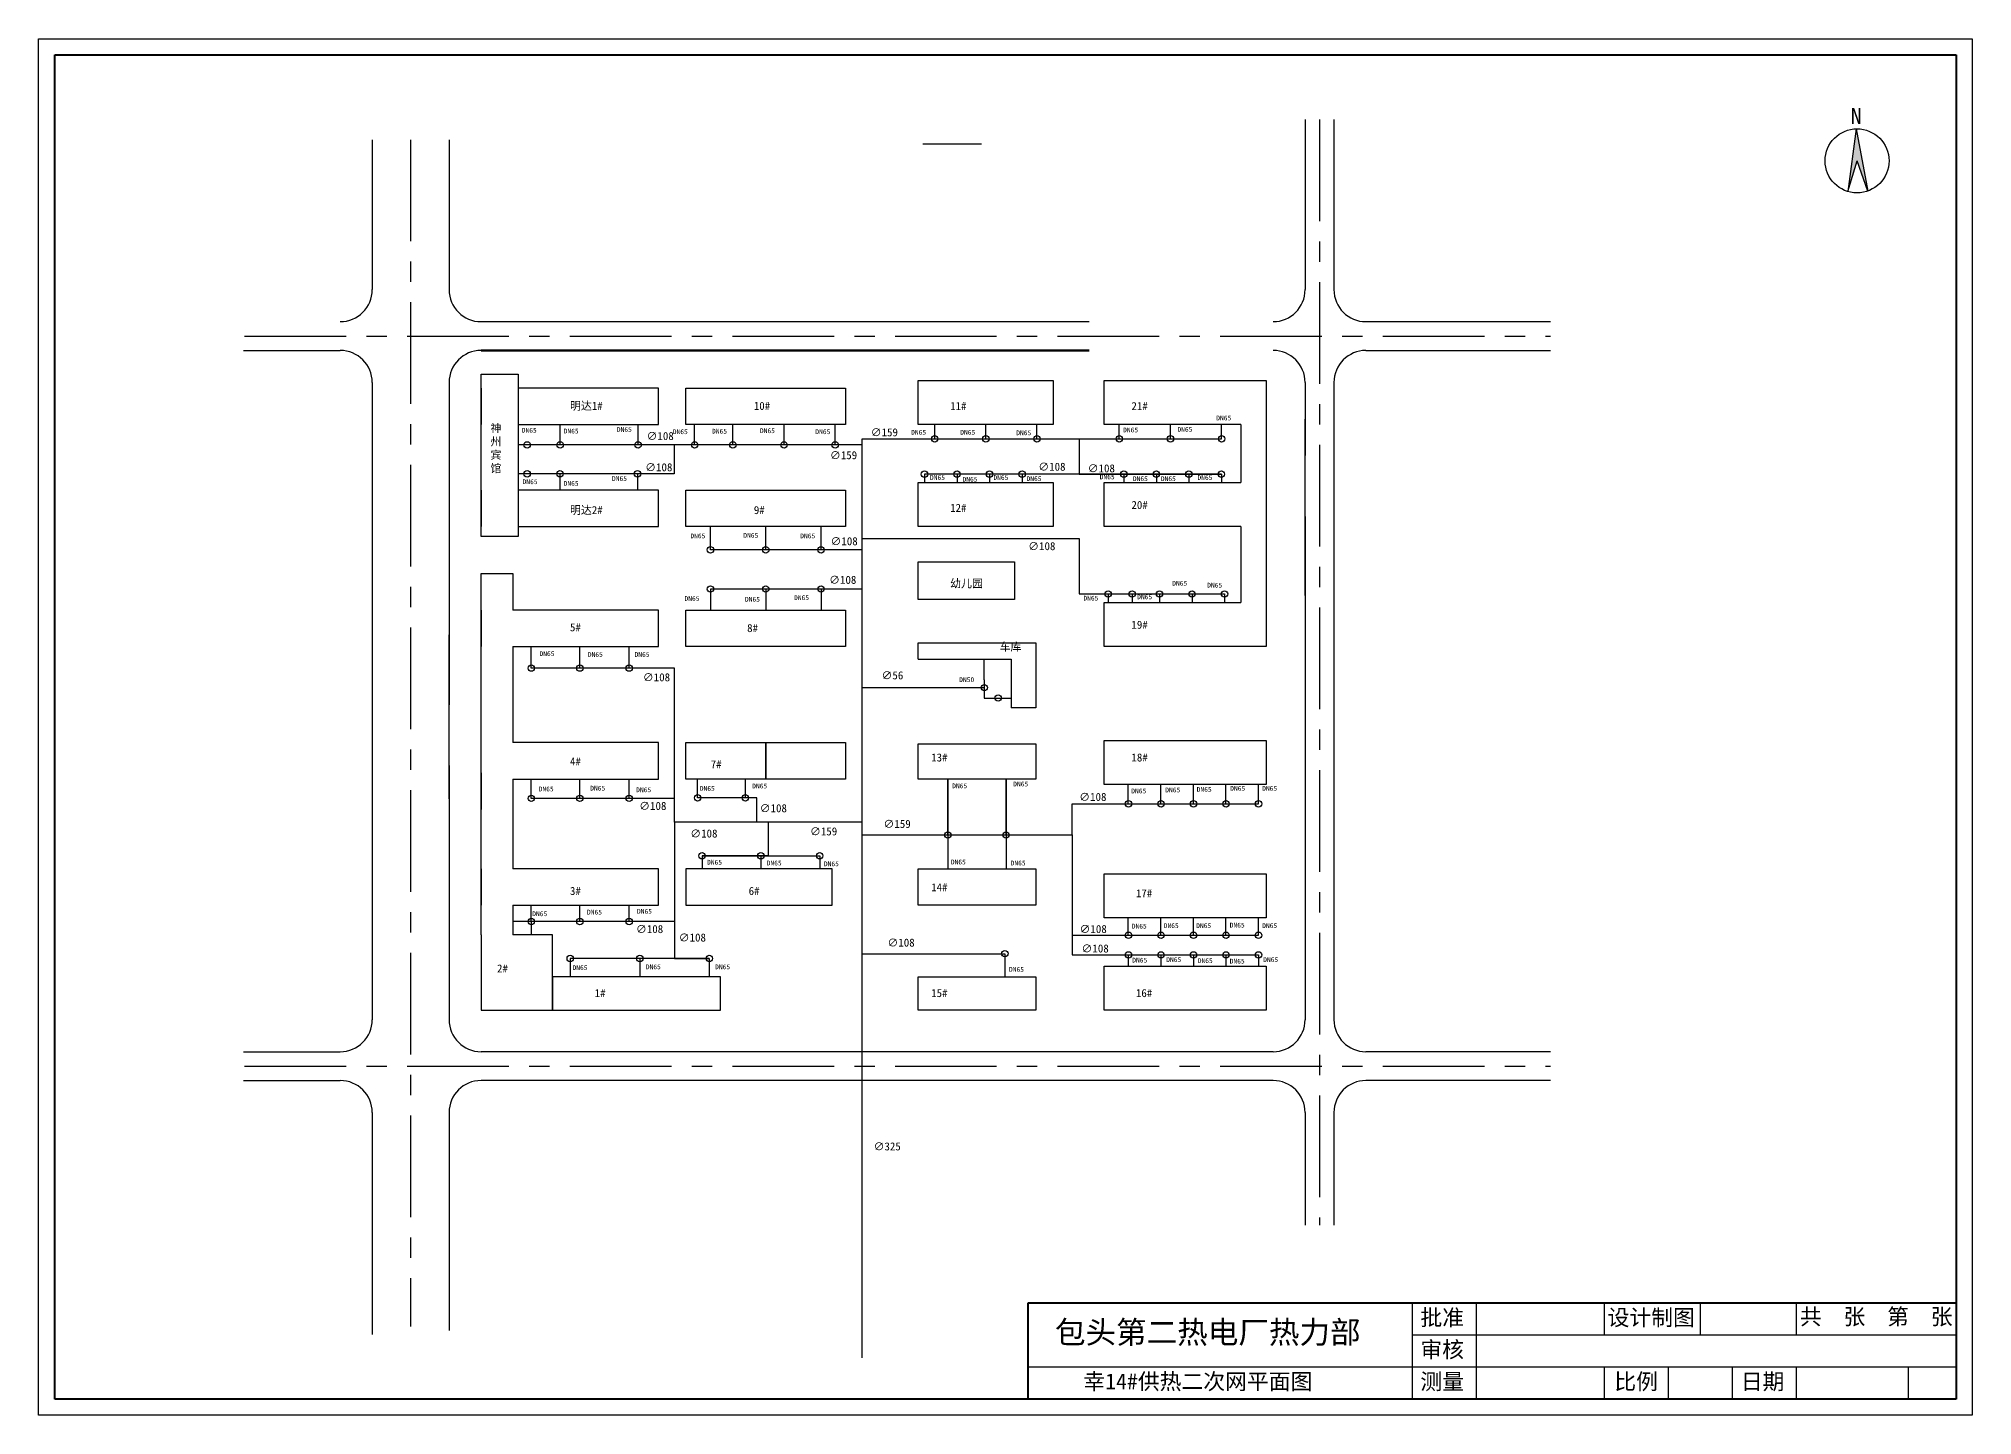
# Model space of a CAD drawing. Header units: millimetres. Extents: x 710 to 1840, y -171 to 1894.
# Drawn here: x 710 to 1314, y 804 to 1234 of the extents above; entities that cross this region are included whole.
import ezdxf

# ---------------------------------------------------------------- set-up
doc = ezdxf.new("R2010")
doc.units = ezdxf.units.MM
doc.linetypes.add('CENTER', pattern=[50.8, 31.75, -6.35, 6.35, -6.35])
for name, color, linetype in [('围栏', 3, 'Continuous'), ('幸14', 1, 'Continuous'), ('边长', 1, 'Continuous')]:
    doc.layers.add(name, color=color, linetype=linetype)
doc.layers.add('管道', color=7, linetype='Continuous', lineweight=50)

msp = doc.modelspace()

# ---------------------------------------------------------------- hatches: boundary and pattern name
msp.add_hatch(color=256).paths.add_polyline_path([(1277.94, 1205.78), (1275.25, 1186.22), (1278.17, 1195.79), (1281.53, 1186.37)])
msp.add_hatch(color=256).paths.add_polyline_path([(1277.94, 1205.78), (1275.25, 1186.22), (1278.17, 1195.79), (1281.53, 1186.37)])
msp.add_hatch(color=256).paths.add_polyline_path([(1277.94, 1205.78), (1275.25, 1186.22), (1278.17, 1195.79), (1281.53, 1186.37)])

# ---------------------------------------------------------------- linework, layer by layer
at = {"lineweight": 40}
for p, q in [((715.18, 808.95), (715.18, 1228.95)), ((715.18, 1228.95), (1309.18, 1228.95)), ((715.18, 808.95), (715.18, 1228.95)), ((715.18, 1228.95), (1309.18, 1228.95)), ((715.18, 808.95), (715.18, 1228.95)), ((715.18, 1228.95), (1309.18, 1228.95)), ((1309.18, 1228.95), (1309.18, 808.95)), ((1309.18, 1228.95), (1309.18, 808.95)), ((1309.18, 1228.95), (1309.18, 808.95)), ((1309.18, 838.95), (1019.18, 838.95)), ((1019.18, 838.95), (1019.18, 808.95)), ((1309.18, 838.95), (1019.18, 838.95)), ((1019.18, 838.95), (1019.18, 808.95)), ((1309.18, 838.95), (1019.18, 838.95)), ((1019.18, 838.95), (1019.18, 808.95)), ((1309.18, 808.95), (715.18, 808.95)), ((1309.18, 808.95), (715.18, 808.95)), ((1309.18, 808.95), (715.18, 808.95))]:
    msp.add_line(p, q, dxfattribs=at)
for p, q in [((1105.77, 1208.66), (1105.77, 1155.56)), ((1105.77, 1208.66), (1105.77, 1155.56)), ((1105.77, 1208.66), (1105.77, 1155.56)), ((1114.77, 1208.66), (1114.77, 1155.56)), ((1114.77, 1208.66), (1114.77, 1155.56)), ((1114.77, 1208.66), (1114.77, 1155.56)), ((814.37, 1202.4), (814.37, 1155.56)), ((814.37, 1202.4), (814.37, 1155.56)), ((814.37, 1202.4), (814.37, 1155.56)), ((838.37, 1202.4), (838.37, 1155.56)), ((838.37, 1202.4), (838.37, 1155.56)), ((838.37, 1202.4), (838.37, 1155.56)), ((1277.94, 1205.78), (1275.25, 1186.22)), ((1277.94, 1205.78), (1275.25, 1186.22)), ((1277.94, 1205.78), (1275.25, 1186.22)), ((1277.94, 1205.78), (1281.53, 1186.37)), ((1277.94, 1205.78), (1281.53, 1186.37)), ((1277.94, 1205.78), (1281.53, 1186.37)), ((1275.25, 1186.22), (1278.17, 1195.79)), ((1275.25, 1186.22), (1278.17, 1195.79)), ((1275.25, 1186.22), (1278.17, 1195.79)), ((1281.53, 1186.37), (1278.17, 1195.79)), ((1281.53, 1186.37), (1278.17, 1195.79)), ((1281.53, 1186.37), (1278.17, 1195.79)), ((848.37, 1145.56), (1038.32, 1145.56)), ((848.37, 1145.56), (1038.32, 1145.56)), ((848.37, 1145.56), (1038.32, 1145.56)), ((1124.77, 1145.56), (1182.37, 1145.56)), ((1124.77, 1145.56), (1182.37, 1145.56)), ((1124.77, 1145.56), (1182.37, 1145.56)), ((774.13, 1136.56), (804.37, 1136.56)), ((774.13, 1136.56), (804.37, 1136.56)), ((774.13, 1136.56), (804.37, 1136.56)), ((1124.77, 1136.56), (1182.37, 1136.56)), ((1124.77, 1136.56), (1182.37, 1136.56)), ((1124.77, 1136.56), (1182.37, 1136.56)), ((814.37, 1126.56), (814.37, 927.53)), ((814.37, 1126.56), (814.37, 927.53)), ((814.37, 1126.56), (814.37, 927.53)), ((838.37, 1126.56), (838.37, 1025.92)), ((838.37, 1126.56), (838.37, 1025.92)), ((838.37, 1126.56), (838.37, 1025.92)), ((1105.77, 1126.56), (1105.77, 1103.74)), ((1105.77, 1126.56), (1105.77, 1103.74)), ((1105.77, 1126.56), (1105.77, 1103.74)), ((1114.77, 1126.56), (1114.77, 927.53)), ((1114.77, 1126.56), (1114.77, 927.53)), ((1114.77, 1126.56), (1114.77, 927.53)), ((1105.77, 1060.05), (1105.77, 1115.15)), ((1105.77, 1084.74), (1105.77, 927.53)), ((1105.77, 1084.74), (1105.77, 927.53)), ((1105.77, 1084.74), (1105.77, 927.53)), ((838.37, 1006.92), (838.37, 927.53)), ((838.37, 1006.92), (838.37, 927.53)), ((838.37, 1006.92), (838.37, 927.53)), ((774.13, 917.53), (804.37, 917.53)), ((774.13, 917.53), (804.37, 917.53)), ((774.13, 917.53), (804.37, 917.53)), ((1095.77, 917.53), (848.37, 917.53)), ((1095.77, 917.53), (848.37, 917.53)), ((1095.77, 917.53), (848.37, 917.53)), ((1182.37, 917.53), (1124.77, 917.53)), ((1182.37, 917.53), (1124.77, 917.53)), ((1182.37, 917.53), (1124.77, 917.53)), ((774.13, 908.53), (804.37, 908.53)), ((774.13, 908.53), (804.37, 908.53)), ((774.13, 908.53), (804.37, 908.53)), ((1095.77, 908.53), (848.37, 908.53)), ((1095.77, 908.53), (848.37, 908.53)), ((1095.77, 908.53), (848.37, 908.53)), ((1182.37, 908.53), (1124.77, 908.53)), ((1182.37, 908.53), (1124.77, 908.53)), ((1182.37, 908.53), (1124.77, 908.53)), ((814.37, 898.53), (814.37, 829.21)), ((814.37, 898.53), (814.37, 829.21)), ((814.37, 898.53), (814.37, 829.21)), ((838.37, 898.53), (838.37, 830.45)), ((838.37, 898.53), (838.37, 830.45)), ((838.37, 898.53), (838.37, 830.45)), ((1105.77, 898.53), (1105.77, 863.35)), ((1105.77, 898.53), (1105.77, 863.35)), ((1105.77, 898.53), (1105.77, 863.35)), ((1114.77, 898.53), (1114.77, 863.35)), ((1114.77, 898.53), (1114.77, 863.35)), ((1114.77, 898.53), (1114.77, 863.35)), ((1139.18, 838.95), (1139.18, 808.95)), ((1139.18, 838.95), (1139.18, 808.95)), ((1139.18, 838.95), (1139.18, 808.95)), ((1159.18, 838.95), (1159.18, 808.95)), ((1159.18, 838.95), (1159.18, 808.95)), ((1159.18, 838.95), (1159.18, 808.95)), ((1199.18, 838.95), (1199.18, 828.95)), ((1199.18, 838.95), (1199.18, 828.95)), ((1199.18, 838.95), (1199.18, 828.95)), ((1229.22, 838.95), (1229.22, 828.95)), ((1229.22, 838.95), (1229.22, 828.95)), ((1229.22, 838.95), (1229.22, 828.95)), ((1259.18, 838.95), (1259.18, 828.95)), ((1259.18, 838.95), (1259.18, 828.95)), ((1259.18, 838.95), (1259.18, 828.95)), ((1309.18, 828.95), (1139.18, 828.95)), ((1309.18, 828.95), (1139.18, 828.95)), ((1309.18, 828.95), (1139.18, 828.95)), ((1309.18, 818.95), (1019.18, 818.95)), ((1309.18, 818.95), (1019.18, 818.95)), ((1309.18, 818.95), (1019.18, 818.95)), ((1199.18, 818.95), (1199.18, 808.95)), ((1199.18, 818.95), (1199.18, 808.95)), ((1199.18, 818.95), (1199.18, 808.95)), ((1219.18, 818.95), (1219.18, 808.95)), ((1219.18, 818.95), (1219.18, 808.95)), ((1219.18, 818.95), (1219.18, 808.95)), ((1239.18, 818.95), (1239.18, 808.95)), ((1239.18, 818.95), (1239.18, 808.95)), ((1239.18, 818.95), (1239.18, 808.95)), ((1259.18, 818.95), (1259.18, 808.95)), ((1259.18, 818.95), (1259.18, 808.95)), ((1259.18, 818.95), (1259.18, 808.95)), ((1294.18, 818.95), (1294.18, 808.95)), ((1294.18, 818.95), (1294.18, 808.95)), ((1294.18, 818.95), (1294.18, 808.95)), ((1309.18, 818.95), (1309.18, 808.95)), ((1309.18, 818.95), (1309.18, 808.95)), ((1309.18, 818.95), (1309.18, 808.95))]:
    msp.add_line(p, q)
at = {"color": 3, "linetype": 'CENTER'}
for p, q in [((1110.27, 1208.66), (1110.27, 863.35)), ((1110.27, 1208.66), (1110.27, 863.35)), ((1110.27, 1208.66), (1110.27, 863.35)), ((774.47, 1141.06), (1182.37, 1141.06)), ((774.47, 1141.06), (1182.37, 1141.06)), ((774.47, 1141.06), (1182.37, 1141.06)), ((774.47, 913.03), (1182.37, 913.03)), ((774.47, 913.03), (1182.37, 913.03)), ((774.47, 913.03), (1182.37, 913.03))]:
    msp.add_line(p, q, dxfattribs=at)
at = {"color": 0}
msp.add_line((838.37, 996.5), (838.37, 1047.79), dxfattribs=at)
msp.add_circle((1278.17, 1195.79), 10)
msp.add_circle((1278.17, 1195.79), 10)
msp.add_circle((1278.17, 1195.79), 10)
for centre, start, end in [((804.37, 1155.56), 270, 0), ((804.37, 1155.56), 270, 0), ((804.37, 1155.56), 270, 0), ((848.37, 1155.56), 180, 270), ((848.37, 1155.56), 180, 270), ((848.37, 1155.56), 180, 270), ((1095.77, 1155.56), 270, 0), ((1095.77, 1155.56), 270, 0), ((1095.77, 1155.56), 270, 0), ((1124.77, 1155.56), 180, 270), ((1124.77, 1155.56), 180, 270), ((1124.77, 1155.56), 180, 270), ((804.37, 1126.56), 0, 90), ((804.37, 1126.56), 0, 90), ((804.37, 1126.56), 0, 90), ((848.37, 1126.56), 90, 180), ((848.37, 1126.56), 90, 180), ((848.37, 1126.56), 90, 180), ((1095.77, 1126.56), 0, 90), ((1095.77, 1126.56), 0, 90), ((1095.77, 1126.56), 0, 90), ((1124.77, 1126.56), 90, 180), ((1124.77, 1126.56), 90, 180), ((1124.77, 1126.56), 90, 180), ((804.37, 927.53), 270, 0), ((804.37, 927.53), 270, 0), ((804.37, 927.53), 270, 0), ((848.37, 927.53), 180, 270), ((848.37, 927.53), 180, 270), ((848.37, 927.53), 180, 270), ((1095.77, 927.53), 270, 0), ((1095.77, 927.53), 270, 0), ((1095.77, 927.53), 270, 0), ((1124.77, 927.53), 180, 270), ((1124.77, 927.53), 180, 270), ((1124.77, 927.53), 180, 270), ((804.37, 898.53), 0, 90), ((804.37, 898.53), 0, 90), ((804.37, 898.53), 0, 90), ((848.37, 898.53), 90, 180), ((848.37, 898.53), 90, 180), ((848.37, 898.53), 90, 180), ((1095.77, 898.53), 0, 90), ((1095.77, 898.53), 0, 90), ((1095.77, 898.53), 0, 90), ((1124.77, 898.53), 90, 180), ((1124.77, 898.53), 90, 180), ((1124.77, 898.53), 90, 180)]:
    msp.add_arc(centre, 10, start, end)
at = {"layer": '围栏', "linetype": 'CENTER'}
msp.add_line((826.37, 1202.4), (826.37, 831.68), dxfattribs=at)
msp.add_line((826.37, 1202.4), (826.37, 831.68), dxfattribs=at)
msp.add_line((826.37, 1202.4), (826.37, 831.68), dxfattribs=at)
at = {"layer": '幸14'}
for p, q in [((1043.01, 1127.16), (1093.63, 1127.16)), ((1043.01, 1113.42), (1043.01, 1127.16)), ((1093.63, 1127.16), (1093.63, 1113.42)), ((873.08, 1107.06), (873.08, 1113.42)), ((897.41, 1107.06), (897.41, 1113.42)), ((915.08, 1107.06), (915.08, 1113.42)), ((927.03, 1107.06), (927.03, 1113.42)), ((943, 1107.06), (943, 1113.42)), ((958.98, 1107.06), (958.98, 1113.42)), ((990.06, 1108.95), (990.06, 1113.42)), ((1006.04, 1108.95), (1006.04, 1113.42)), ((1022.01, 1108.95), (1022.01, 1113.42)), ((1085.72, 1113.42), (1043.01, 1113.42)), ((1047.74, 1108.95), (1047.74, 1113.42)), ((1063.71, 1108.95), (1063.71, 1113.42)), ((1079.69, 1108.95), (1079.69, 1113.42)), ((1085.72, 1113.42), (1085.72, 1095.28)), ((1093.63, 1113.42), (1093.63, 1057.83)), ((862.75, 1107.06), (859.94, 1107.06)), ((967.41, 1107.06), (862.75, 1107.06)), ((908.7, 1107.06), (908.7, 1098.03)), ((967.41, 821.94), (967.41, 1108.95)), ((967.41, 1108.95), (1079.69, 1108.95)), ((967.41, 1107.06), (967.41, 1107.06)), ((967.41, 1107.06), (967.41, 1107.06)), ((1035.18, 1108.95), (1035.18, 1097.94)), ((862.75, 1098.03), (859.94, 1098.03)), ((908.7, 1098.03), (862.75, 1098.03)), ((873.02, 1098.03), (873.02, 1092.94)), ((897.23, 1098.03), (897.23, 1092.94)), ((1079.69, 1097.94), (986.89, 1097.94)), ((986.89, 1097.94), (986.89, 1095.28)), ((997.04, 1097.94), (997.04, 1095.28)), ((1007.2, 1097.94), (1007.2, 1095.28)), ((1017.36, 1097.94), (1017.36, 1095.28)), ((1035.18, 1097.94), (1079.69, 1097.94)), ((1043.01, 1095.28), (1085.72, 1095.28)), ((1043.01, 1081.54), (1043.01, 1095.28)), ((1049.14, 1097.94), (1049.14, 1095.28)), ((1059.3, 1097.94), (1059.3, 1095.28)), ((1069.46, 1097.94), (1069.46, 1095.28)), ((1079.61, 1097.94), (1079.61, 1095.28)), ((1093.63, 1095.28), (1093.63, 1081.54)), ((920.01, 1074.28), (920.01, 1081.54)), ((937.29, 1074.28), (937.29, 1081.54)), ((954.56, 1074.28), (954.56, 1081.54)), ((1085.72, 1081.54), (1043.01, 1081.54)), ((1085.72, 1081.54), (1085.72, 1057.83)), ((967.41, 1077.83), (1035.18, 1077.83)), ((1035.18, 1077.83), (1035.18, 1060.5)), ((967.41, 1074.28), (920.01, 1074.28)), ((967.41, 1074.28), (967.41, 1074.28)), ((848.44, 954.02), (848.44, 1066.93)), ((848.44, 1066.93), (858.3, 1066.93)), ((858.3, 1066.93), (858.3, 1055.49)), ((967.41, 1062.04), (920.01, 1062.04)), ((920.01, 1062.04), (920.01, 1055.49)), ((937.29, 1062.04), (937.29, 1055.49)), ((954.56, 1062.04), (954.56, 1055.49)), ((1035.18, 1060.5), (1080.61, 1060.5)), ((1043.01, 1057.83), (1085.72, 1057.83)), ((1043.01, 1044.09), (1043.01, 1057.83)), ((1044.24, 1060.5), (1044.24, 1057.83)), ((1051.72, 1060.5), (1051.72, 1057.83)), ((1060.29, 1060.5), (1060.29, 1057.83)), ((1070.45, 1060.5), (1070.45, 1057.83)), ((1080.61, 1060.5), (1080.61, 1057.83)), ((1093.63, 1057.83), (1093.63, 1044.09)), ((848.44, 1055.49), (848.44, 1044.1)), ((903.83, 1055.49), (858.3, 1055.49)), ((903.83, 1044.1), (903.83, 1055.49)), ((984.88, 1045.26), (1021.62, 1045.26)), ((984.88, 1040.18), (984.88, 1045.26)), ((1021.62, 1045.26), (1021.62, 1024.93)), ((858.3, 1044.1), (903.83, 1044.1)), ((858.3, 1044.1), (858.3, 1014.08)), ((864.07, 1037.35), (864.07, 1044.1)), ((879.25, 1037.35), (879.25, 1044.1)), ((894.65, 1037.35), (894.65, 1044.1)), ((984.88, 1040.18), (1013.95, 1040.18)), ((1005.57, 1033.69), (1005.57, 1040.18)), ((1013.95, 1040.18), (1013.95, 1024.93)), ((1093.63, 1044.09), (1043.01, 1044.09)), ((908.78, 1037.35), (864.07, 1037.35)), ((908.78, 989.19), (908.78, 1037.35)), ((967.41, 1033.69), (967.41, 1033.69)), ((1005.57, 1033.69), (1005.57, 1028)), ((967.41, 1031.25), (1005.57, 1031.25)), ((1005.57, 1028), (1009.9, 1028)), ((1009.9, 1028), (1013.95, 1028)), ((1021.62, 1024.93), (1013.95, 1024.93)), ((903.83, 1014.08), (858.3, 1014.08)), ((903.83, 1002.68), (903.83, 1014.08)), ((848.44, 1004.59), (848.44, 993.19)), ((858.3, 1002.68), (903.83, 1002.68)), ((858.3, 1002.68), (858.3, 974.66)), ((864.07, 996.66), (864.07, 1002.68)), ((879.25, 996.66), (879.25, 1002.68)), ((894.65, 996.66), (894.65, 1002.68)), ((916.02, 996.83), (916.02, 1002.68)), ((930.93, 996.83), (930.93, 1002.68)), ((994.15, 985.22), (994.15, 1002.68)), ((994.15, 1002.68), (994.15, 974.66)), ((1012.35, 985.22), (1012.35, 1002.68)), ((1012.35, 1002.68), (1012.35, 974.66)), ((908.78, 996.66), (864.07, 996.66)), ((934.48, 996.83), (916.02, 996.83)), ((934.48, 989.19), (934.48, 996.83)), ((1050.55, 994.96), (1050.55, 1001)), ((1060.71, 994.96), (1060.71, 1001)), ((1070.87, 994.96), (1070.87, 1001)), ((1081.02, 994.96), (1081.02, 1001)), ((1091.23, 994.96), (1091.23, 1001)), ((1032.99, 985.22), (1032.99, 994.96)), ((1032.99, 994.96), (1091.23, 994.96)), ((967.41, 989.19), (908.78, 989.19)), ((908.78, 989.19), (908.78, 946.65)), ((938.1, 989.19), (938.1, 978.72)), ((967.41, 986.96), (967.41, 986.96)), ((967.41, 985.22), (967.41, 985.22)), ((967.41, 985.22), (1032.99, 985.22)), ((1032.99, 985.22), (1032.99, 947.75)), ((917.39, 978.72), (917.39, 974.66)), ((938.1, 978.72), (917.4, 978.72)), ((917.4, 978.72), (954.15, 978.72)), ((935.77, 978.72), (935.77, 974.66)), ((954.15, 978.72), (954.15, 974.66)), ((848.44, 974.66), (848.44, 963.26)), ((903.83, 974.66), (858.3, 974.66)), ((903.83, 963.26), (903.83, 974.66)), ((858.3, 963.26), (903.83, 963.26)), ((858.3, 963.26), (858.3, 954.02)), ((864.07, 958.18), (864.07, 963.26)), ((879.25, 958.18), (879.25, 963.26)), ((894.65, 958.18), (894.65, 963.26)), ((864.07, 958.18), (858.3, 958.18)), ((908.78, 958.18), (864.07, 958.18)), ((864.07, 958.18), (864.07, 954.02)), ((1050.54, 953.9), (1050.54, 959.35)), ((1060.7, 953.9), (1060.7, 959.35)), ((1070.86, 953.9), (1070.86, 959.35)), ((1081.02, 953.9), (1081.02, 959.35)), ((1091.23, 953.9), (1091.23, 959.35)), ((848.44, 954.02), (848.44, 930.53)), ((870.67, 954.02), (858.3, 954.02)), ((870.67, 930.53), (870.67, 954.02)), ((1032.99, 953.9), (1091.23, 953.9)), ((919.66, 946.65), (876.22, 946.65)), ((876.22, 946.65), (876.22, 940.96)), ((897.94, 946.65), (897.94, 940.96)), ((908.78, 946.65), (919.66, 946.65)), ((919.66, 946.65), (919.66, 940.96)), ((967.41, 948.14), (967.41, 948.14)), ((967.41, 948.14), (1011.97, 948.14)), ((1011.97, 948.14), (1011.97, 940.96)), ((1032.99, 947.75), (1091.23, 947.75)), ((1050.54, 947.75), (1050.54, 944.27)), ((1060.7, 947.75), (1060.7, 944.27)), ((1070.86, 947.75), (1070.86, 944.27)), ((1081.02, 947.75), (1081.02, 944.27)), ((1091.23, 947.75), (1091.23, 944.27)), ((848.44, 930.53), (870.67, 930.53))]:
    msp.add_line(p, q, dxfattribs=at)
for points in [[(848.44, 1129.21), (859.94, 1129.21), (859.94, 1078.42), (848.44, 1078.42)], [(912.33, 1124.82), (962.24, 1124.82), (962.24, 1113.42), (912.33, 1113.42)], [(984.88, 1127.16), (1027.06, 1127.16), (1027.06, 1113.42), (984.88, 1113.42)], [(984.88, 1095.28), (1027.06, 1095.28), (1027.06, 1081.54), (984.88, 1081.54)], [(912.33, 1092.94), (962.24, 1092.94), (962.24, 1081.54), (912.33, 1081.54)], [(984.88, 1070.55), (1014.95, 1070.55), (1014.95, 1058.73), (984.88, 1058.73)], [(912.33, 1055.49), (962.24, 1055.49), (962.24, 1044.1), (912.33, 1044.1)], [(1043.01, 1014.74), (1093.63, 1014.74), (1093.63, 1001), (1043.01, 1001)], [(912.33, 1014.08), (962.24, 1014.08), (962.24, 1002.68), (912.33, 1002.68)], [(937.29, 1002.68), (937.29, 1002.68), (937.29, 1014.08), (937.29, 1014.08)], [(984.88, 1013.67), (1021.62, 1013.67), (1021.62, 1002.68), (984.88, 1002.68)], [(912.33, 963.26), (958.05, 963.26), (958.05, 974.66), (912.33, 974.66)], [(984.88, 974.66), (1021.62, 974.66), (1021.62, 963.26), (984.88, 963.26)], [(1043.01, 973.09), (1093.63, 973.09), (1093.63, 959.35), (1043.01, 959.35)], [(1043.01, 944.27), (1093.63, 944.27), (1093.63, 930.53), (1043.01, 930.53)], [(870.67, 930.53), (923.11, 930.53), (923.11, 940.96), (870.67, 940.96)], [(984.88, 940.96), (1021.62, 940.96), (1021.62, 930.53), (984.88, 930.53)]]:
    msp.add_lwpolyline(points, close=True, dxfattribs=at)
for points in [[(848.44, 1124.82), (848.44, 1113.42)], [(859.94, 1113.42), (903.83, 1113.42), (903.83, 1124.82), (859.94, 1124.82)], [(848.44, 1092.94), (848.44, 1081.54)], [(859.94, 1081.54), (903.83, 1081.54), (903.83, 1092.94), (859.94, 1092.94)]]:
    msp.add_lwpolyline(points, dxfattribs=at)
for centre in [(862.75, 1107.06), (873.08, 1107.06), (897.41, 1107.06), (915.08, 1107.06), (927.03, 1107.06), (943, 1107.06), (958.98, 1107.06), (990.06, 1108.95), (1006.04, 1108.95), (1022.01, 1108.95), (1047.74, 1108.95), (1063.71, 1108.95), (1079.69, 1108.95), (862.75, 1098.03), (873.02, 1098.03), (897.23, 1098.03), (986.89, 1097.94), (997.04, 1097.94), (1007.2, 1097.94), (1017.36, 1097.94), (1049.14, 1097.94), (1059.3, 1097.94), (1069.46, 1097.94), (1079.61, 1097.94), (920.01, 1074.28), (937.29, 1074.28), (954.56, 1074.28), (920.01, 1062.04), (937.29, 1062.04), (954.56, 1062.04), (1044.24, 1060.5), (1051.72, 1060.5), (1060.29, 1060.5), (1070.45, 1060.5), (1080.61, 1060.5), (864.07, 1037.35), (879.25, 1037.35), (894.65, 1037.35), (1005.57, 1031.25), (1009.9, 1028), (864.07, 996.66), (879.25, 996.66), (894.65, 996.66), (916.02, 996.83), (930.93, 996.83), (1050.6, 994.96), (1060.76, 994.96), (1070.92, 994.96), (1081.07, 994.96), (1091.23, 994.96), (994.15, 985.22), (1012.35, 985.22), (917.39, 978.72), (935.77, 978.72), (954.15, 978.72), (864.07, 958.18), (879.25, 958.18), (894.65, 958.18), (1050.6, 953.9), (1060.76, 953.9), (1070.92, 953.9), (1081.07, 953.9), (1091.23, 953.9), (1011.97, 948.14), (1050.6, 947.75), (1060.76, 947.75), (1070.92, 947.75), (1081.07, 947.75), (1091.23, 947.75), (876.22, 946.65), (897.94, 946.65), (919.66, 946.65)]:
    msp.add_circle(centre, 1, dxfattribs=at)
at = {"layer": '管道', "color": 0}
msp.add_line((848.37, 1136.56), (1038.32, 1136.56), dxfattribs=at)
msp.add_line((848.37, 1136.56), (1038.32, 1136.56), dxfattribs=at)
msp.add_line((848.37, 1136.56), (1038.32, 1136.56), dxfattribs=at)
at = {"layer": '边长'}
for p, q in [((710.18, 1233.95), (1314.18, 1233.95)), ((710.18, 803.95), (710.18, 1233.95)), ((710.18, 1233.95), (1314.18, 1233.95)), ((710.18, 803.95), (710.18, 1233.95)), ((710.18, 1233.95), (1314.18, 1233.95)), ((710.18, 803.95), (710.18, 1233.95)), ((1314.18, 1233.95), (1314.18, 803.95)), ((1314.18, 1233.95), (1314.18, 803.95)), ((1314.18, 1233.95), (1314.18, 803.95)), ((1314.18, 803.95), (710.18, 803.95)), ((1314.18, 803.95), (710.18, 803.95)), ((1314.18, 803.95), (710.18, 803.95))]:
    msp.add_line(p, q, dxfattribs=at)
at = {"layer": '边长', "color": 2}
msp.add_line((1004.71, 1201.04), (986.31, 1201.04), dxfattribs=at)
msp.add_line((1004.71, 1201.04), (986.31, 1201.04), dxfattribs=at)
msp.add_line((1004.71, 1201.04), (986.31, 1201.04), dxfattribs=at)

# ---------------------------------------------------------------- texts
at = {"attachment_point": 1}
for s, insert, char_height, width in [('N', (1276.21, 1212.31), 5, 13.437), ('N', (1276.21, 1212.31), 5, 13.437), ('N', (1276.21, 1212.31), 5, 13.437), ('{\\fSimHei|b0|i0|c134|p2;包头第二热电厂热力部}', (1027.63, 833.41), 7, 133.3392), ('{\\fSimHei|b0|i0|c134|p2;包头第二热电厂热力部}', (1027.63, 833.41), 7, 133.3392), ('{\\fSimHei|b0|i0|c134|p2;包头第二热电厂热力部}', (1027.63, 833.41), 7, 133.3392), ('{\\fFangSong_GB2312|b0|i0|c134|p49;批准}', (1141.77, 837.01), 5, 88.5221), ('{\\fFangSong_GB2312|b0|i0|c134|p49;批准}', (1141.77, 837.01), 5, 88.5221), ('{\\fFangSong_GB2312|b0|i0|c134|p49;批准}', (1141.77, 837.01), 5, 88.5221), ('{\\fFangSong_GB2312|b0|i0|c134|p49;设计制图}', (1200.24, 837.01), 5, 88.5221), ('{\\fFangSong_GB2312|b0|i0|c134|p49;设计制图}', (1200.24, 837.01), 5, 88.5221), ('{\\fFangSong_GB2312|b0|i0|c134|p49;设计制图}', (1200.24, 837.01), 5, 88.5221), ('{\\fFangSong_GB2312|b0|i0|c134|p49;共  张  第  张}', (1260.32, 837.28), 5, 88.5221), ('{\\fFangSong_GB2312|b0|i0|c134|p49;共  张  第  张}', (1260.32, 837.28), 5, 88.5221), ('{\\fFangSong_GB2312|b0|i0|c134|p49;共  张  第  张}', (1260.32, 837.28), 5, 88.5221), ('{\\fFangSong_GB2312|b0|i0|c134|p49;审核}', (1141.77, 827.01), 5, 88.5221), ('{\\fFangSong_GB2312|b0|i0|c134|p49;审核}', (1141.77, 827.01), 5, 88.5221), ('{\\fFangSong_GB2312|b0|i0|c134|p49;审核}', (1141.77, 827.01), 5, 88.5221), ('{\\fSimSun|b0|i0|c134|p54;幸14#供热二次网平面图}', (1036.49, 817.04), 5, 145.2356), ('{\\fFangSong_GB2312|b0|i0|c134|p49;测量}', (1141.77, 817.01), 5, 88.5221), ('{\\fFangSong_GB2312|b0|i0|c134|p49;测量}', (1141.77, 817.01), 5, 88.5221), ('{\\fFangSong_GB2312|b0|i0|c134|p49;测量}', (1141.77, 817.01), 5, 88.5221), ('{\\fFangSong_GB2312|b0|i0|c134|p49;比例}', (1202.36, 817.01), 5, 88.5221), ('{\\fFangSong_GB2312|b0|i0|c134|p49;比例}', (1202.36, 817.01), 5, 88.5221), ('{\\fFangSong_GB2312|b0|i0|c134|p49;比例}', (1202.36, 817.01), 5, 88.5221), ('{\\fFangSong_GB2312|b0|i0|c134|p49;日期}', (1241.85, 817.01), 5, 88.5221), ('{\\fFangSong_GB2312|b0|i0|c134|p49;日期}', (1241.85, 817.01), 5, 88.5221), ('{\\fFangSong_GB2312|b0|i0|c134|p49;日期}', (1241.85, 817.01), 5, 88.5221)]:
    msp.add_mtext(s, dxfattribs=dict(at, insert=insert, char_height=char_height, width=width))
at = {"layer": '幸14', "char_height": 2.5, "attachment_point": 1}
for s, width, insert in [('{\\fSimSun|b0|i0|c134|p2;明达}1#', 14.1184, (876.14, 1120.51)), ('10#', 8.8706, (933.57, 1120.51)), ('11#', 8.8706, (994.89, 1120.45)), ('21#', 8.8706, (1051.52, 1120.45)), ('{\\fSimSun|b0|i0|c134|p2;神\\P州\\P宾\\P馆}', 14.1184, (851.32, 1113.51)), ('{\\fSimSun|b0|i0|c134|p2;明达}2#', 13.7359, (876.14, 1087.96)), ('9#', 8.8706, (933.57, 1087.96)), ('12#', 8.8706, (994.89, 1088.65)), ('20#', 8.8706, (1051.52, 1089.55)), ('{\\fSimSun|b0|i0|c134|p2;幼儿园}', 14.0412, (994.89, 1065.03)), ('5#', 8.8706, (876.14, 1051.34)), ('8#', 8.8706, (931.48, 1051.1)), ('19#', 8.8706, (1051.52, 1052.14)), ('{\\fSimSun|b0|i0|c134|p2;车库}', 8.8706, (1010.33, 1045.26)), ('4#', 8.8706, (876.14, 1009.45)), ('13#', 8.8706, (988.97, 1010.68)), ('18#', 8.8706, (1051.52, 1010.68)), ('7#', 8.8706, (920.11, 1008.54)), ('3#', 8.8706, (876.14, 968.99)), ('6#', 8.8706, (931.96, 968.99)), ('14#', 8.8706, (988.97, 970.13)), ('17#', 8.8706, (1052.92, 968.26)), ('2#', 8.8706, (853.34, 944.77)), ('1#', 8.8706, (883.88, 937.09)), ('15#', 8.8706, (988.97, 937.09)), ('16#', 8.8706, (1052.92, 937.09))]:
    msp.add_mtext_dynamic_manual_height_columns(s, width=width, gutter_width=12.5, heights=[0], dxfattribs=dict(at, insert=insert))
at = {"layer": '幸14', "char_height": 1.5, "width": 8.241, "attachment_point": 1}
for s, insert in [('DN65', (861.07, 1112.39)), ('DN65', (874.16, 1112.13)), ('DN65', (890.77, 1112.64)), ('DN65', (908.25, 1111.93)), ('DN65', (920.52, 1112.09)), ('DN65', (935.47, 1112.24)), ('DN65', (952.78, 1111.93)), ('DN65', (982.7, 1111.76)), ('DN65', (998.05, 1111.76)), ('DN65', (1015.54, 1111.59)), ('DN65', (1048.92, 1112.48)), ('DN65', (1065.88, 1112.66)), ('DN65', (1078.02, 1116.22)), ('DN65', (861.33, 1096.3)), ('DN65', (874.16, 1095.79)), ('DN65', (889.26, 1097.3)), ('DN65', (988.59, 1097.63)), ('DN65', (998.76, 1097.09)), ('DN65', (1008.4, 1097.63)), ('DN65', (1018.75, 1097.27)), ('DN65', (1041.6, 1097.81)), ('DN65', (1051.96, 1097.27)), ('DN65', (1060.7, 1097.27)), ('DN65', (1072.13, 1097.63)), ('DN65', (913.75, 1079.39)), ('DN65', (930.28, 1079.55)), ('DN65', (948.06, 1079.39)), ('DN65', (1064.25, 1064.6)), ('DN65', (1075.18, 1064)), ('DN65', (911.91, 1059.85)), ('DN65', (930.79, 1059.6)), ('DN65', (946.14, 1060.1)), ('DN65', (1036.51, 1059.95)), ('DN65', (1053.31, 1060.36)), ('DN65', (866.61, 1042.6)), ('DN65', (881.71, 1042.35)), ('DN65', (896.31, 1042.35)), ('DN50', (997.71, 1034.48)), ('DN65', (866.36, 1000.34)), ('DN65', (882.47, 1000.59)), ('DN65', (896.81, 1000.09)), ('DN65', (916.69, 1000.52)), ('DN65', (933.05, 1001.27)), ('DN65', (995.53, 1001.32)), ('DN65', (1014.58, 1001.89)), ('DN65', (1051.46, 999.72)), ('DN65', (1062.08, 1000.04)), ('DN65', (1071.9, 1000.2)), ('DN65', (1082.37, 1000.53)), ('DN65', (1092.35, 1000.53)), ('DN65', (918.96, 977.46)), ('DN65', (937.58, 977.21)), ('DN65', (955.45, 976.96)), ('DN65', (995.1, 977.53)), ('DN65', (1013.78, 977.21)), ('DN65', (864.35, 961.37)), ('DN65', (881.46, 961.87)), ('DN65', (897.06, 962.12)), ('DN65', (1051.62, 957.49)), ('DN65', (1061.6, 957.65)), ('DN65', (1071.74, 957.65)), ('DN65', (1082.21, 957.81)), ('DN65', (1092.35, 957.65)), ('DN65', (876.93, 944.53)), ('DN65', (899.83, 944.78)), ('DN65', (921.48, 944.78)), ('DN65', (1013.27, 943.98)), ('DN65', (1051.78, 946.88)), ('DN65', (1062.4, 947.04)), ('DN65', (1072.23, 946.72)), ('DN65', (1082.21, 946.56)), ('DN65', (1092.67, 947.04))]:
    msp.add_mtext(s, dxfattribs=dict(at, insert=insert))
at = {"layer": '边长', "char_height": 2.5, "width": 8.75, "attachment_point": 1}
for s, insert in [('∅159', (970.08, 1112.25)), ('∅108', (900.06, 1111.09)), ('∅108', (899.63, 1101.33)), ('∅159', (957.34, 1105.09)), ('∅108', (1022.43, 1101.5)), ('∅108', (1037.85, 1100.99)), ('∅108', (957.52, 1078.23)), ('∅108', (1019.27, 1076.69)), ('∅108', (957.09, 1066.17)), ('∅108', (898.91, 1035.73)), ('∅56', (973.46, 1036.34)), ('∅108', (1035.21, 998.36)), ('∅108', (897.76, 995.55)), ('∅108', (935.4, 994.83)), ('∅108', (913.71, 986.93)), ('∅159', (951.11, 987.6)), ('∅159', (974.07, 989.93)), ('∅108', (896.75, 957.08)), ('∅108', (910.11, 954.44)), ('∅108', (1035.31, 957.1)), ('∅108', (975.31, 952.85)), ('∅108', (1035.93, 951.02)), ('∅325', (970.98, 889.2))]:
    msp.add_mtext(s, dxfattribs=dict(at, insert=insert))

doc.saveas('drawing.dxf')
